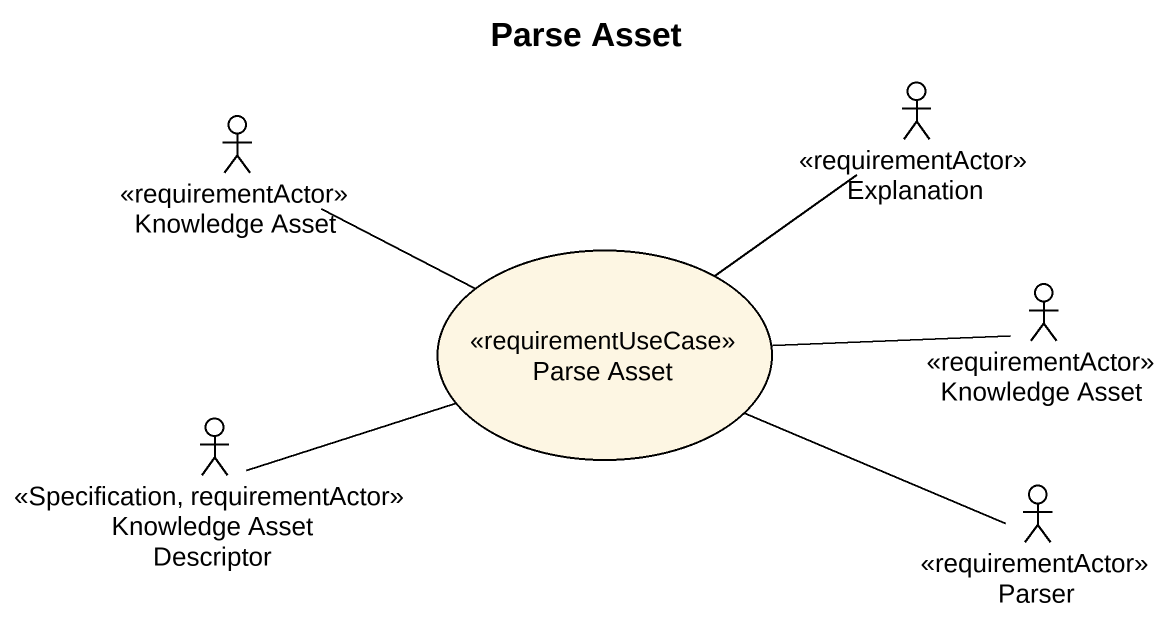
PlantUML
@startuml
title Parse Asset
actor Explanation <<requirementActor>>
actor "Knowledge Asset" as Knowledge_Asset <<requirementActor>>
usecase "Parse Asset" as Parse_Asset <<requirementUseCase>>
actor "Knowledge Asset" as Knowledge_Asset_2 <<requirementActor>>
actor "Knowledge Asset Descriptor" as Knowledge_Asset_Descriptor <<Specification, requirementActor>>
actor Parser <<requirementActor>>
Explanation -- Parse_Asset
Knowledge_Asset -right- Parse_Asset
Parse_Asset -right- Parser
Knowledge_Asset_2 -left- Parse_Asset
Knowledge_Asset_Descriptor -right- Parse_Asset
@enduml
